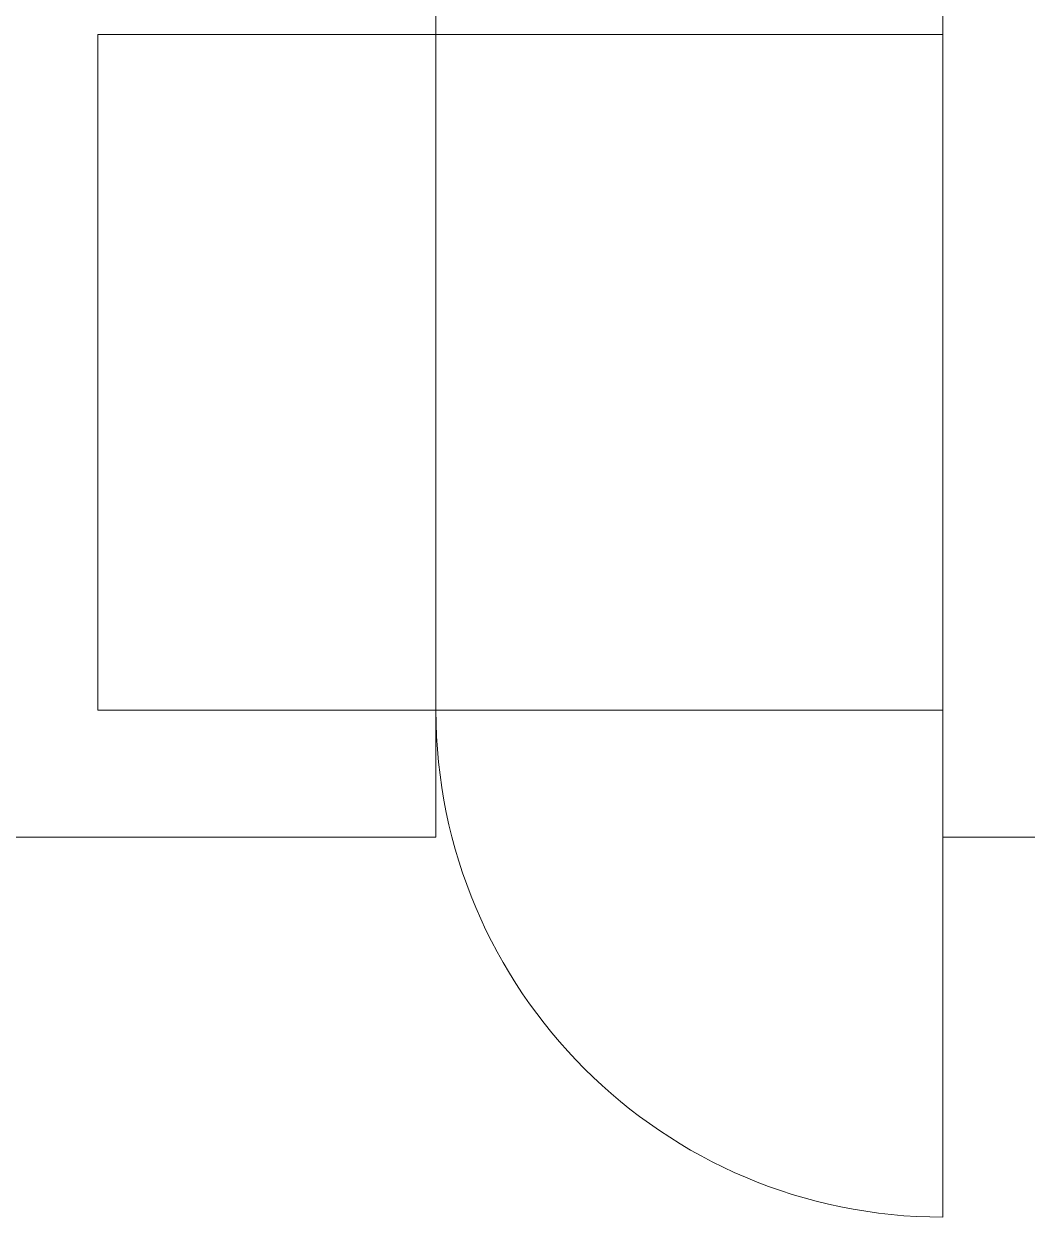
# Model space of a CAD drawing. Header units: millimetres. Extents: x -32 to 1412, y -324 to 2887.
# Drawn here: x 1035.104 to 1036.291, y 2055.609 to 2057.022 of the extents above; entities that cross this region are included whole.
import ezdxf

# ---------------------------------------------------------------- set-up
doc = ezdxf.new("R2010")
doc.units = ezdxf.units.MM
doc.header["$LTSCALE"] = 0.5
doc.layers.add('arquitetura', color=252, linetype='CONTINUOUS', lineweight=5)

msp = doc.modelspace()

# ---------------------------------------------------------------- linework, layer by layer
at = {"layer": 'arquitetura', "color": 252}
for p, q in [((1036.1912, 2057.9091), (1036.1912, 2056.0591)), ((1035.5912, 2057.0091), (1035.5912, 2057.1591)), ((1035.1912, 2057.0091), (1035.5912, 2057.0091)), ((1035.1912, 2057.0091), (1035.1912, 2056.2091)), ((1035.5912, 2057.0091), (1036.1912, 2057.0091)), ((1035.5912, 2056.2091), (1035.5912, 2057.0091)), ((1035.1912, 2056.2091), (1035.5912, 2056.2091)), ((1035.5912, 2056.2091), (1035.5912, 2056.0591)), ((1036.1912, 2056.2091), (1035.5912, 2056.2091)), ((1036.1912, 2056.2091), (1036.1912, 2055.6091)), ((1035.1912, 2056.0591), (1034.5912, 2056.0591)), ((1035.1912, 2056.0591), (1034.5912, 2056.0591)), ((1034.9912, 2056.0591), (1035.5912, 2056.0591)), ((1034.9912, 2056.0591), (1035.5912, 2056.0591)), ((1036.3412, 2056.0591), (1036.1912, 2056.0591)), ((1036.1912, 2056.0591), (1036.3412, 2056.0591))]:
    msp.add_line(p, q, dxfattribs=at)
msp.add_arc((1036.1912, 2056.2091), 0.6, 180, 270, dxfattribs=at)

doc.saveas('drawing.dxf')
